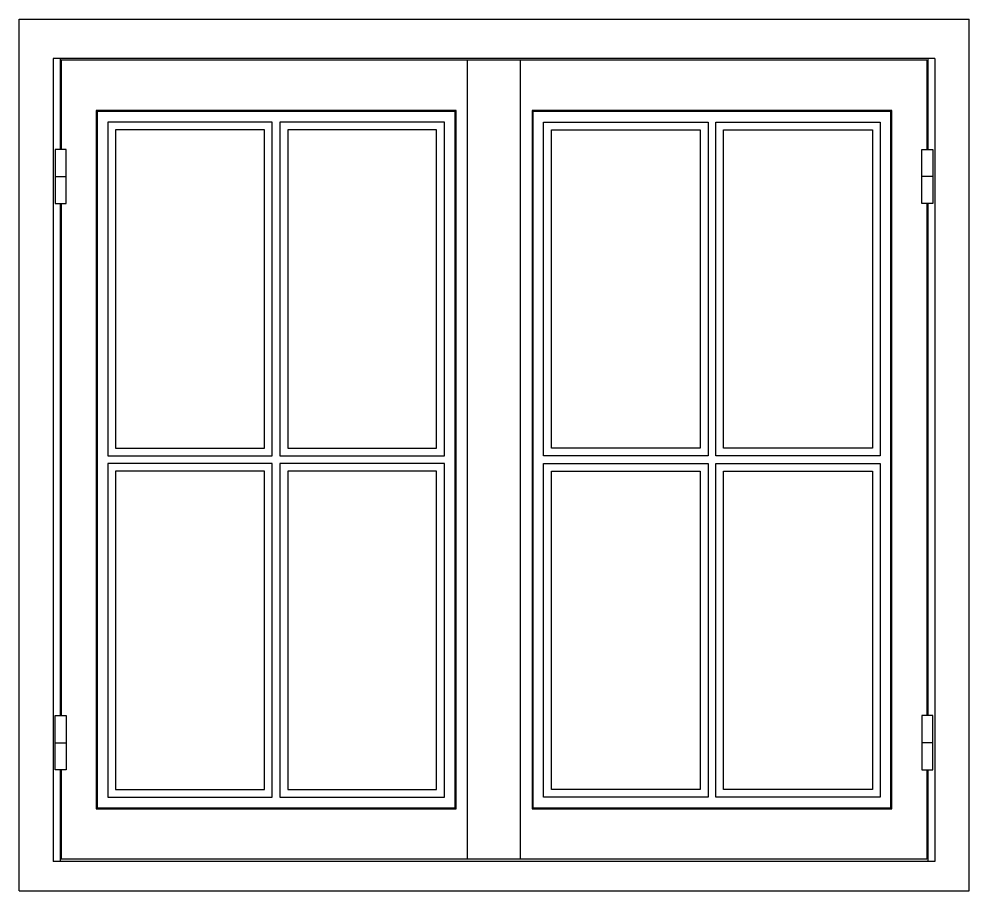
# Model space of a CAD drawing. Header units: millimetres. Extents: x 2806 to 10642, y -276 to 6064.
# Drawn here: x 9221 to 10446, y 882 to 2006 of the extents above; entities that cross this region are included whole.
import ezdxf

# ---------------------------------------------------------------- set-up
doc = ezdxf.new("R2010")
doc.units = ezdxf.units.MM
doc.layers.get('0').update_dxf_attribs({"color": 250})
doc.layers.add('wall', color=5, linetype='Continuous')

msp = doc.modelspace()

# ---------------------------------------------------------------- linework, layer by layer
for p, q in [((9220.84081718, 2006.29487696), (10445.84081718, 2006.29487696)), ((9220.84081718, 882.29487696), (9220.84081718, 2006.29487696)), ((10445.84081718, 882.29487696), (10445.84081718, 2006.29487696)), ((10401.84081718, 1955.29487696), (9264.84081718, 1955.29487696)), ((9264.84081718, 1955.29487696), (9264.84081718, 920.29487696)), ((9273.84081718, 1955.29487696), (9273.84081718, 1838.29487696)), ((10391.34081718, 1953.29487696), (9275.34081718, 1953.29487696)), ((9275.34081718, 1953.29487696), (9275.34081718, 1838.29487696)), ((9799.34081718, 923.29487696), (9799.34081718, 1953.29487696)), ((9867.34081718, 923.29487696), (9867.34081718, 1953.29487696)), ((10391.34081718, 1953.29487696), (10391.34081718, 1838.29487696)), ((10392.84081718, 1955.29487696), (10392.84081718, 1838.29487696)), ((10401.84081718, 1955.29487696), (10401.84081718, 920.29487696)), ((9784.34081718, 1888.29487696), (9320.34081718, 1888.29487696)), ((9320.34081718, 1888.29487696), (9320.34081718, 988.29487696)), ((9783.09081718, 1887.04487696), (9321.59081718, 1887.04487696)), ((9321.59081718, 1887.04487696), (9321.59081718, 989.54487696)), ((9783.09081718, 989.54487696), (9783.09081718, 1887.04487696)), ((9784.34081718, 988.29487696), (9784.34081718, 1888.29487696)), ((10346.34081718, 1888.29487696), (9882.34081718, 1888.29487696)), ((9882.34081718, 1888.29487696), (9882.34081718, 988.29487696)), ((10345.09081718, 1887.04487696), (9883.59081718, 1887.04487696)), ((9883.59081718, 1887.04487696), (9883.59081718, 989.54487696)), ((10345.09081718, 989.54487696), (10345.09081718, 1887.04487696)), ((10346.34081718, 988.29487696), (10346.34081718, 1888.29487696)), ((9547.34081718, 1873.29487696), (9335.34081718, 1873.29487696)), ((9335.34081718, 1873.29487696), (9335.34081718, 1443.29487696)), ((9537.34081718, 1863.29487696), (9345.34081718, 1863.29487696)), ((9345.34081718, 1863.29487696), (9345.34081718, 1453.29487696)), ((9537.34081718, 1453.29487696), (9537.34081718, 1863.29487696)), ((9547.34081718, 1443.29487696), (9547.34081718, 1873.29487696)), ((9769.34081718, 1873.29487696), (9557.34081718, 1873.29487696)), ((9557.34081718, 1873.29487696), (9557.34081718, 1443.29487696)), ((9759.34081718, 1863.29487696), (9567.34081718, 1863.29487696)), ((9567.34081718, 1863.29487696), (9567.34081718, 1453.29487696)), ((9759.34081718, 1453.29487696), (9759.34081718, 1863.29487696)), ((9769.34081718, 1443.29487696), (9769.34081718, 1873.29487696)), ((9897.34081718, 1443.29487696), (9897.34081718, 1873.29487696)), ((9897.34081718, 1873.29487696), (10109.34081718, 1873.29487696)), ((9907.34081718, 1453.29487696), (9907.34081718, 1863.29487696)), ((9907.34081718, 1863.29487696), (10099.34081718, 1863.29487696)), ((10099.34081718, 1863.29487696), (10099.34081718, 1453.29487696)), ((10109.34081718, 1873.29487696), (10109.34081718, 1443.29487696)), ((10119.34081718, 1443.29487696), (10119.34081718, 1873.29487696)), ((10119.34081718, 1873.29487696), (10331.34081718, 1873.29487696)), ((10129.34081718, 1453.29487696), (10129.34081718, 1863.29487696)), ((10129.34081718, 1863.29487696), (10321.34081718, 1863.29487696)), ((10321.34081718, 1863.29487696), (10321.34081718, 1453.29487696)), ((10331.34081718, 1873.29487696), (10331.34081718, 1443.29487696)), ((9281.59081718, 1838.29487696), (9267.59081718, 1838.29487696)), ((9267.59081718, 1838.29487696), (9267.59081718, 1768.29487696)), ((9281.59081718, 1768.29487696), (9281.59081718, 1838.29487696)), ((10385.09081718, 1838.29487696), (10399.09081718, 1838.29487696)), ((10385.09081718, 1768.29487696), (10385.09081718, 1838.29487696)), ((10399.09081718, 1838.29487696), (10399.09081718, 1768.29487696)), ((9267.59081718, 1803.29487696), (9281.59081718, 1803.29487696)), ((10399.09081718, 1803.29487696), (10385.09081718, 1803.29487696)), ((9267.59081718, 1768.29487696), (9281.59081718, 1768.29487696)), ((9273.84081718, 1768.29487696), (9273.84081718, 1108.29487696)), ((9275.34081718, 1768.29487696), (9275.34081718, 1108.29487696)), ((10399.09081718, 1768.29487696), (10385.09081718, 1768.29487696)), ((10391.34081718, 1768.29487696), (10391.34081718, 1108.29487696)), ((10392.84081718, 1768.29487696), (10392.84081718, 1108.29487696)), ((9345.34081718, 1453.29487696), (9537.34081718, 1453.29487696)), ((9567.34081718, 1453.29487696), (9759.34081718, 1453.29487696)), ((10099.34081718, 1453.29487696), (9907.34081718, 1453.29487696)), ((10321.34081718, 1453.29487696), (10129.34081718, 1453.29487696)), ((9335.34081718, 1443.29487696), (9547.34081718, 1443.29487696)), ((9547.34081718, 1433.29487696), (9335.34081718, 1433.29487696)), ((9335.34081718, 1433.29487696), (9335.34081718, 1003.29487696)), ((9547.34081718, 1003.29487696), (9547.34081718, 1433.29487696)), ((9557.34081718, 1443.29487696), (9769.34081718, 1443.29487696)), ((9769.34081718, 1433.29487696), (9557.34081718, 1433.29487696)), ((9557.34081718, 1433.29487696), (9557.34081718, 1003.29487696)), ((9769.34081718, 1003.29487696), (9769.34081718, 1433.29487696)), ((10109.34081718, 1443.29487696), (9897.34081718, 1443.29487696)), ((9897.34081718, 1003.29487696), (9897.34081718, 1433.29487696)), ((9897.34081718, 1433.29487696), (10109.34081718, 1433.29487696)), ((10109.34081718, 1433.29487696), (10109.34081718, 1003.29487696)), ((10331.34081718, 1443.29487696), (10119.34081718, 1443.29487696)), ((10119.34081718, 1003.29487696), (10119.34081718, 1433.29487696)), ((10119.34081718, 1433.29487696), (10331.34081718, 1433.29487696)), ((10331.34081718, 1433.29487696), (10331.34081718, 1003.29487696)), ((9537.34081718, 1423.29487696), (9345.34081718, 1423.29487696)), ((9345.34081718, 1423.29487696), (9345.34081718, 1013.29487696)), ((9537.34081718, 1013.29487696), (9537.34081718, 1423.29487696)), ((9759.34081718, 1423.29487696), (9567.34081718, 1423.29487696)), ((9567.34081718, 1423.29487696), (9567.34081718, 1013.29487696)), ((9759.34081718, 1013.29487696), (9759.34081718, 1423.29487696)), ((9907.34081718, 1013.29487696), (9907.34081718, 1423.29487696)), ((9907.34081718, 1423.29487696), (10099.34081718, 1423.29487696)), ((10099.34081718, 1423.29487696), (10099.34081718, 1013.29487696)), ((10129.34081718, 1013.29487696), (10129.34081718, 1423.29487696)), ((10129.34081718, 1423.29487696), (10321.34081718, 1423.29487696)), ((10321.34081718, 1423.29487696), (10321.34081718, 1013.29487696)), ((9267.59081718, 1038.29487696), (9267.59081718, 1108.29487696)), ((9267.59081718, 1108.29487696), (9281.59081718, 1108.29487696)), ((9281.59081718, 1108.29487696), (9281.59081718, 1038.29487696)), ((10399.09081718, 1108.29487696), (10385.09081718, 1108.29487696)), ((10385.09081718, 1108.29487696), (10385.09081718, 1038.29487696)), ((10399.09081718, 1038.29487696), (10399.09081718, 1108.29487696)), ((9267.59081718, 1073.29487696), (9281.59081718, 1073.29487696)), ((10399.09081718, 1073.29487696), (10385.09081718, 1073.29487696)), ((9281.59081718, 1038.29487696), (9267.59081718, 1038.29487696)), ((9273.84081718, 1038.29487696), (9273.84081718, 920.29487696)), ((9275.34081718, 1038.29487696), (9275.34081718, 923.29487696)), ((10385.09081718, 1038.29487696), (10399.09081718, 1038.29487696)), ((10391.34081718, 1038.29487696), (10391.34081718, 923.29487696)), ((10392.84081718, 1038.29487696), (10392.84081718, 920.29487696)), ((9345.34081718, 1013.29487696), (9537.34081718, 1013.29487696)), ((9567.34081718, 1013.29487696), (9759.34081718, 1013.29487696)), ((10099.34081718, 1013.29487696), (9907.34081718, 1013.29487696)), ((10321.34081718, 1013.29487696), (10129.34081718, 1013.29487696)), ((9335.34081718, 1003.29487696), (9547.34081718, 1003.29487696)), ((9557.34081718, 1003.29487696), (9769.34081718, 1003.29487696)), ((10109.34081718, 1003.29487696), (9897.34081718, 1003.29487696)), ((10331.34081718, 1003.29487696), (10119.34081718, 1003.29487696)), ((9320.34081718, 988.29487696), (9784.34081718, 988.29487696)), ((9321.59081718, 989.54487696), (9783.09081718, 989.54487696)), ((9882.34081718, 988.29487696), (10346.34081718, 988.29487696)), ((9883.59081718, 989.54487696), (10345.09081718, 989.54487696)), ((10401.84081718, 920.29487696), (9264.84081718, 920.29487696)), ((10391.34081718, 923.29487696), (9275.34081718, 923.29487696))]:
    msp.add_line(p, q)
at = {"layer": 'wall'}
msp.add_line((9220.84081718, 882.29487696), (10445.84081718, 882.29487696), dxfattribs=at)

doc.saveas('drawing.dxf')
